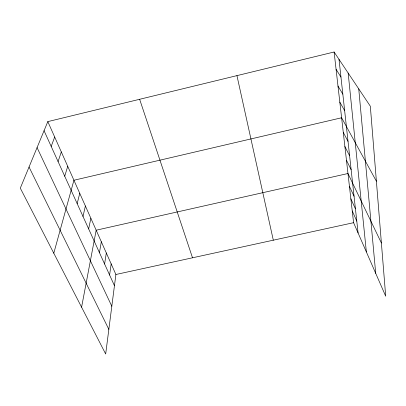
<?xml version="1.0" encoding="UTF-8"?>
<svg xmlns="http://www.w3.org/2000/svg" width="406" height="406" viewBox="0 0 406 406"><rect width="100%" height="100%" fill="white"/><g stroke="black" fill="none" stroke-linecap="round" stroke-linejoin="round"><path stroke-width="0.61" d="M47.817 121.612L115.893 274.492L105.677 353.996L20.3 188.151L47.817 121.612L334.102 52.004L370.323 106.21L385.7 296.202L353.585 222.691L334.102 52.004M109.595 275.009L111.173 263.895M104.596 264.002L106.316 252.994M99.445 252.654L101.322 241.768M81.586 307.195L96.171 230.207L347.972 173.509L381.391 242.991M88.655 228.903L90.863 218.286M83.002 216.454L85.392 205.999M77.17 203.609L79.749 193.327M53.79 253.197L73.928 180.249L341.608 117.77L376.392 181.213M64.721 176.199L67.726 166.328M58.073 161.563L61.316 151.93M51.192 146.409L54.683 137.035M115.893 274.492L353.585 222.691M336.082 69.34L340.959 77.069M337.99 86.057L342.831 94.146M339.832 102.19L344.643 110.605M343.278 132.392L348.023 141.369M344.892 146.536L349.602 155.757M346.455 160.238L351.134 169.683M29.039 167.018L108.844 329.373M37.068 147.606L111.812 306.246M349.439 186.369L354.047 196.21M350.865 198.844L355.438 208.851M44.056 130.702L114.451 285.697M352.246 210.947L356.783 221.113M139.639 99.282L192.515 257.79M236.942 75.628L273.309 240.185M339.01 59.347L358.092 232.998M348.17 73.06L366.364 251.943M358.747 88.884L375.712 273.339"/></g></svg>
